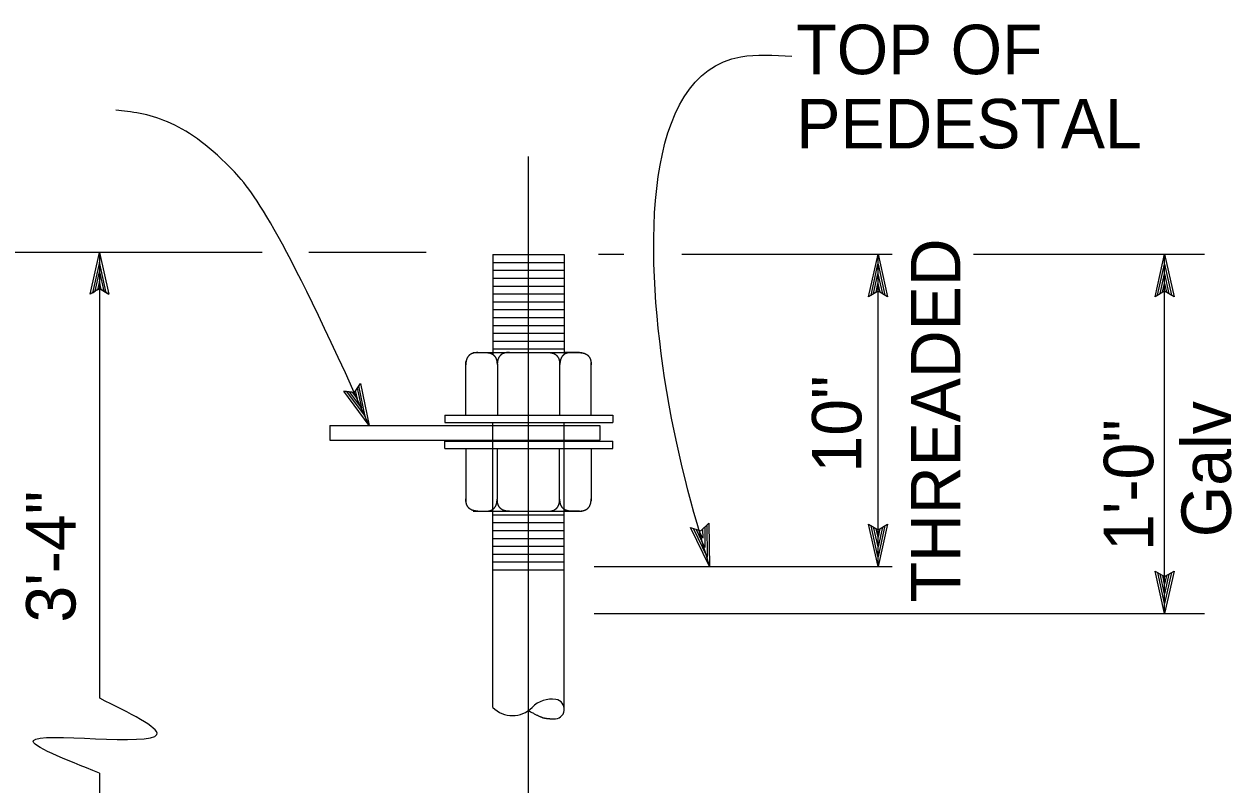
# Model space of a CAD drawing. Extents: x -894 to 866, y -476 to 714.
# Drawn here: x -659.5 to -489.9, y 104.7 to 212.2 of the extents above; entities that cross this region are included whole.
import ezdxf

# ---------------------------------------------------------------- set-up
doc = ezdxf.new("R2010")
doc.units = 0
for name, color, linetype in [('56 Stage 3 Anno', 7, 'Continuous'), ('57 Undefined', 7, 'Continuous'), ('60 Nongeo Data', 7, 'Continuous')]:
    doc.layers.add(name, color=color, linetype=linetype)

msp = doc.modelspace()

# ---------------------------------------------------------------- linework, layer by layer
at = {"layer": '56 Stage 3 Anno'}
for p, q in [((-588.04, 27.68), (-588.04, 193.5)), ((-625.74, 179.9), (-786.56, 179.9)), ((-648.77, 179.9), (-648.77, 179.9)), ((-648.77, 179.9), (-648.77, 116.84)), ((-602.54, 179.9), (-619.14, 179.9)), ((-578.14, 179.65), (-574.54, 179.65)), ((-566.32, 179.65), (-536.56, 179.65)), ((-539.91, 173.65), (-538.57, 179.65)), ((-539.56, 173.87), (-538.58, 178.27)), ((-538.57, 135.48), (-538.57, 179.65)), ((-538.57, 179.65), (-538.57, 179.65)), ((-538.57, 179.65), (-537.24, 173.65)), ((-538.57, 178.26), (-537.6, 173.88)), ((-525.03, 179.65), (-492.37, 179.65)), ((-499.34, 173.65), (-498, 179.65)), ((-498.99, 173.87), (-498, 178.27)), ((-498, 128.84), (-498, 179.65)), ((-498, 179.65), (-498, 179.65)), ((-498, 179.65), (-496.67, 173.65)), ((-498, 178.26), (-497.03, 173.88)), ((-539.2, 174.1), (-538.58, 176.89)), ((-538.58, 176.89), (-537.95, 174.06)), ((-498.63, 174.1), (-498, 176.89)), ((-498, 176.89), (-497.38, 174.06)), ((-538.85, 174.28), (-538.58, 175.51)), ((-538.58, 175.51), (-538.31, 174.3)), ((-498.28, 174.28), (-498, 175.51)), ((-498, 175.51), (-497.74, 174.3)), ((-650.09, 174), (-650.09, 174)), ((-647.46, 174), (-647.46, 174)), ((-538.57, 174.45), (-539.91, 173.65)), ((-539.91, 173.65), (-539.91, 173.65)), ((-537.24, 173.65), (-538.57, 174.45)), ((-537.24, 173.65), (-537.24, 173.65)), ((-498, 174.45), (-499.34, 173.65)), ((-499.34, 173.65), (-499.34, 173.65)), ((-496.67, 173.65), (-498, 174.45)), ((-496.67, 173.65), (-496.67, 173.65)), ((-611.81, 161.36), (-611.81, 161.36)), ((-614.2, 160.29), (-614.2, 160.29)), ((-610.59, 155.43), (-610.59, 155.43)), ((-562.42, 135.48), (-565.11, 141.01)), ((-565.11, 141.01), (-565.11, 141.01)), ((-565.11, 141.01), (-563.63, 140.54)), ((-562.75, 136.83), (-564.7, 140.86)), ((-563.06, 138.17), (-564.33, 140.77)), ((-563.63, 140.54), (-562.51, 141.63)), ((-563.4, 140.77), (-563.38, 139.51)), ((-563.1, 141.02), (-563.06, 138.17)), ((-562.81, 141.33), (-562.74, 136.82)), ((-562.51, 141.63), (-562.51, 141.63)), ((-562.51, 141.63), (-562.42, 135.48)), ((-538.57, 135.48), (-539.9, 141.48)), ((-539.9, 141.48), (-539.9, 141.48)), ((-539.9, 141.48), (-538.57, 140.68)), ((-538.58, 136.87), (-539.55, 141.25)), ((-538.57, 138.24), (-539.2, 141.07)), ((-538.57, 139.62), (-538.84, 140.83)), ((-538.57, 140.68), (-537.23, 141.48)), ((-537.23, 141.48), (-538.57, 135.48)), ((-537.59, 141.26), (-538.57, 136.86)), ((-537.95, 141.03), (-538.57, 138.24)), ((-538.3, 140.85), (-538.57, 139.62)), ((-537.23, 141.48), (-537.23, 141.48)), ((-563.38, 139.51), (-563.92, 140.63)), ((-578.75, 135.48), (-536.56, 135.48)), ((-562.42, 135.48), (-562.42, 135.48)), ((-538.57, 135.48), (-538.57, 135.48)), ((-498, 128.84), (-499.33, 134.84)), ((-499.33, 134.84), (-499.33, 134.84)), ((-499.33, 134.84), (-498, 134.04)), ((-498, 130.23), (-498.97, 134.61)), ((-498, 131.6), (-498.62, 134.43)), ((-498, 132.99), (-498.27, 134.19)), ((-498, 134.04), (-496.66, 134.84)), ((-496.66, 134.84), (-498, 128.84)), ((-497.02, 134.62), (-498, 130.22)), ((-497.38, 134.39), (-498, 131.6)), ((-497.72, 134.22), (-498, 132.99)), ((-496.66, 134.84), (-496.66, 134.84)), ((-578.75, 128.84), (-492.37, 128.84)), ((-498, 128.84), (-498, 128.84)), ((-648.77, 106.26), (-648.77, 78.95))]:
    msp.add_line(p, q, dxfattribs=at)
for points in [[(-650.09, 174), (-648.77, 179.9), (-647.46, 174), (-647.81, 174.21), (-648.77, 178.54), (-649.74, 174.21), (-649.39, 174.42), (-648.77, 177.19), (-648.16, 174.42), (-648.51, 174.63), (-648.77, 175.83), (-649.04, 174.62), (-648.77, 174.79), (-647.46, 174), (-648.77, 174.79)], [(-611.81, 161.36), (-610.59, 155.43), (-614.2, 160.29), (-613.8, 160.24), (-611.16, 156.68), (-612.04, 161.03), (-612.27, 160.7), (-611.7, 157.92), (-613.39, 160.19), (-612.99, 160.14), (-612.26, 159.16), (-612.51, 160.36), (-612.69, 160.1), (-614.2, 160.29), (-612.69, 160.1)]]:
    msp.add_lwpolyline(points, close=True, dxfattribs=at)
for points in [[(-562.42, 135.48), (-568.77, 162.16), (-557.98, 207.59), (-550.79, 207.69)], [(-648.77, 106.26), (-658.12, 110.87), (-640.63, 111.72), (-648.74, 116.84)]]:
    msp.add_spline(points, degree=3, dxfattribs=at)
msp.add_open_spline([(-610.59, 155.43), (-623.43, 184.01), (-630.62, 193.26), (-639.35, 199.23), (-644.34, 199.83), (-646.45, 200.02)], degree=3, dxfattribs=at)
at = {"layer": '60 Nongeo Data'}
for p, q in [((-593.11, 179.62), (-593.11, 165.49)), ((-593.11, 179.62), (-582.98, 179.62)), ((-593.11, 178.51), (-582.98, 178.51)), ((-582.98, 179.62), (-582.98, 165.49)), ((-593.11, 177.39), (-582.98, 177.39)), ((-593.11, 176.28), (-582.98, 176.28)), ((-593.11, 175.16), (-582.98, 175.16)), ((-593.11, 174.05), (-582.98, 174.05)), ((-593.11, 172.93), (-582.98, 172.93)), ((-593.11, 171.82), (-582.98, 171.82)), ((-593.11, 170.71), (-582.98, 170.71)), ((-593.11, 169.59), (-582.98, 169.59)), ((-593.11, 168.48), (-582.98, 168.48)), ((-593.11, 167.36), (-582.98, 167.36)), ((-593.11, 166.25), (-582.98, 166.25)), ((-595.87, 165.74), (-580.49, 165.74)), ((-595.26, 165.77), (-593.1, 165.77)), ((-593.1, 165.77), (-580.54, 165.77)), ((-580.83, 165.77), (-582.98, 165.77)), ((-596.91, 156.87), (-596.91, 164.48)), ((-592.45, 164.1), (-592.45, 156.87)), ((-583.63, 164), (-583.63, 156.87)), ((-579.18, 156.87), (-579.18, 164.3)), ((-599.87, 156.87), (-576.11, 156.87)), ((-599.87, 156.87), (-599.87, 155.83)), ((-576.11, 156.87), (-576.11, 155.83)), ((-616.16, 155.43), (-577.94, 155.43)), ((-616.16, 155.43), (-616.16, 153.35)), ((-599.87, 155.83), (-576.11, 155.83)), ((-593.11, 115.54), (-593.11, 155.83)), ((-582.98, 115.29), (-582.98, 155.83)), ((-577.94, 155.43), (-577.94, 153.35)), ((-616.16, 153.35), (-577.94, 153.35)), ((-599.87, 153.23), (-576.11, 153.23)), ((-599.87, 152.19), (-599.87, 153.23)), ((-576.11, 152.19), (-576.11, 153.23)), ((-599.87, 152.19), (-576.11, 152.19)), ((-596.91, 152.19), (-596.91, 144.58)), ((-592.45, 144.96), (-592.45, 152.19)), ((-583.63, 145.06), (-583.63, 152.19)), ((-579.18, 152.19), (-579.18, 144.76)), ((-595.87, 143.31), (-580.49, 143.31)), ((-595.26, 143.29), (-593.1, 143.29)), ((-593.11, 142.81), (-582.98, 142.81)), ((-593.1, 143.29), (-580.54, 143.29)), ((-580.83, 143.29), (-582.98, 143.29)), ((-593.11, 141.69), (-582.98, 141.69)), ((-593.11, 140.58), (-582.98, 140.58)), ((-593.11, 139.46), (-582.98, 139.46)), ((-593.11, 138.35), (-582.98, 138.35)), ((-593.11, 137.24), (-582.98, 137.24)), ((-593.11, 136.12), (-582.98, 136.12)), ((-593.11, 135.01), (-582.98, 135.01))]:
    msp.add_line(p, q, dxfattribs=at)
for centre, radius, start, end in [((-590.31, 118.34), 3.95, 225, 315), ((-584.74, 112.8), 3.91, 81.653, 135.3504), ((-584.36, 115.29), 1.39, 264.3682, 82.0485)]:
    msp.add_arc(centre, radius, start, end, dxfattribs=at)
for points in [[(-595.19, 165.74), (-595.26, 165.74), (-595.32, 165.74), (-595.38, 165.74), (-595.45, 165.73), (-595.51, 165.73), (-595.57, 165.72), (-595.62, 165.71), (-595.68, 165.7), (-595.74, 165.69), (-595.79, 165.68), (-595.84, 165.67), (-595.89, 165.65), (-595.94, 165.64), (-595.99, 165.62), (-596.04, 165.6), (-596.09, 165.58), (-596.13, 165.56), (-596.17, 165.54), (-596.22, 165.51), (-596.26, 165.49), (-596.3, 165.46), (-596.34, 165.44), (-596.38, 165.41), (-596.41, 165.38), (-596.45, 165.35), (-596.48, 165.31), (-596.51, 165.28), (-596.54, 165.24), (-596.57, 165.21), (-596.6, 165.17), (-596.63, 165.13), (-596.66, 165.09), (-596.68, 165.05), (-596.7, 165.01), (-596.73, 164.96), (-596.75, 164.92), (-596.77, 164.87), (-596.79, 164.83), (-596.8, 164.78), (-596.82, 164.73), (-596.83, 164.68), (-596.85, 164.62), (-596.86, 164.57), (-596.87, 164.51), (-596.88, 164.46), (-596.89, 164.4), (-596.89, 164.34), (-596.9, 164.28), (-596.9, 164.22), (-596.91, 164.15), (-596.91, 164.09), (-596.91, 164.02)], [(-594.21, 165.77), (-594.14, 165.76), (-594.08, 165.76), (-594.02, 165.76), (-593.96, 165.75), (-593.89, 165.75), (-593.84, 165.74), (-593.78, 165.73), (-593.72, 165.72), (-593.67, 165.71), (-593.61, 165.7), (-593.56, 165.69), (-593.51, 165.67), (-593.46, 165.66), (-593.41, 165.64), (-593.36, 165.62), (-593.31, 165.6), (-593.27, 165.58), (-593.22, 165.56), (-593.18, 165.54), (-593.14, 165.51), (-593.1, 165.49), (-593.06, 165.46), (-593.02, 165.43), (-592.99, 165.4), (-592.95, 165.37), (-592.92, 165.33), (-592.89, 165.3), (-592.86, 165.27), (-592.83, 165.23), (-592.8, 165.19), (-592.77, 165.15), (-592.74, 165.11), (-592.72, 165.07), (-592.7, 165.03), (-592.67, 164.99), (-592.65, 164.94), (-592.63, 164.89), (-592.61, 164.85), (-592.6, 164.8), (-592.58, 164.75), (-592.57, 164.7), (-592.55, 164.64), (-592.54, 164.59), (-592.53, 164.53), (-592.52, 164.48), (-592.51, 164.42), (-592.51, 164.36), (-592.5, 164.3), (-592.5, 164.24), (-592.49, 164.17), (-592.49, 164.11), (-592.49, 164.04)], [(-590.74, 165.77), (-590.8, 165.76), (-590.87, 165.76), (-590.93, 165.76), (-590.99, 165.75), (-591.05, 165.75), (-591.11, 165.74), (-591.17, 165.73), (-591.23, 165.72), (-591.28, 165.71), (-591.34, 165.7), (-591.39, 165.69), (-591.44, 165.67), (-591.49, 165.66), (-591.54, 165.64), (-591.59, 165.62), (-591.63, 165.6), (-591.68, 165.58), (-591.72, 165.56), (-591.77, 165.54), (-591.81, 165.51), (-591.85, 165.49), (-591.89, 165.46), (-591.93, 165.43), (-591.96, 165.4), (-592, 165.37), (-592.03, 165.33), (-592.06, 165.3), (-592.09, 165.27), (-592.12, 165.23), (-592.15, 165.19), (-592.18, 165.15), (-592.21, 165.11), (-592.23, 165.07), (-592.25, 165.03), (-592.28, 164.99), (-592.3, 164.94), (-592.32, 164.89), (-592.33, 164.85), (-592.35, 164.8), (-592.37, 164.75), (-592.38, 164.7), (-592.4, 164.64), (-592.41, 164.59), (-592.42, 164.53), (-592.43, 164.48), (-592.44, 164.42), (-592.44, 164.36), (-592.45, 164.3), (-592.45, 164.24), (-592.46, 164.17), (-592.46, 164.11), (-592.46, 164.04)], [(-585.35, 165.77), (-585.28, 165.76), (-585.22, 165.76), (-585.16, 165.76), (-585.09, 165.75), (-585.03, 165.75), (-584.97, 165.74), (-584.92, 165.73), (-584.86, 165.72), (-584.8, 165.71), (-584.75, 165.7), (-584.7, 165.69), (-584.65, 165.67), (-584.6, 165.66), (-584.55, 165.64), (-584.5, 165.62), (-584.45, 165.6), (-584.41, 165.58), (-584.36, 165.56), (-584.32, 165.54), (-584.28, 165.51), (-584.24, 165.49), (-584.2, 165.46), (-584.16, 165.43), (-584.13, 165.4), (-584.09, 165.37), (-584.06, 165.33), (-584.03, 165.3), (-583.99, 165.27), (-583.96, 165.23), (-583.94, 165.19), (-583.91, 165.15), (-583.88, 165.11), (-583.86, 165.07), (-583.84, 165.03), (-583.81, 164.99), (-583.79, 164.94), (-583.77, 164.89), (-583.75, 164.85), (-583.74, 164.8), (-583.72, 164.75), (-583.71, 164.7), (-583.69, 164.64), (-583.68, 164.59), (-583.67, 164.53), (-583.66, 164.48), (-583.65, 164.42), (-583.64, 164.36), (-583.64, 164.3), (-583.63, 164.24), (-583.63, 164.17), (-583.63, 164.11), (-583.63, 164.04)], [(-581.88, 165.77), (-581.94, 165.76), (-582.01, 165.76), (-582.07, 165.76), (-582.13, 165.75), (-582.19, 165.75), (-582.25, 165.74), (-582.31, 165.73), (-582.37, 165.72), (-582.42, 165.71), (-582.48, 165.7), (-582.53, 165.69), (-582.58, 165.67), (-582.63, 165.66), (-582.68, 165.64), (-582.73, 165.62), (-582.77, 165.6), (-582.82, 165.58), (-582.86, 165.56), (-582.9, 165.54), (-582.95, 165.51), (-582.99, 165.49), (-583.03, 165.46), (-583.06, 165.43), (-583.1, 165.4), (-583.13, 165.37), (-583.17, 165.33), (-583.2, 165.3), (-583.23, 165.27), (-583.26, 165.23), (-583.29, 165.19), (-583.32, 165.15), (-583.34, 165.11), (-583.37, 165.07), (-583.39, 165.03), (-583.41, 164.99), (-583.43, 164.94), (-583.45, 164.89), (-583.47, 164.85), (-583.49, 164.8), (-583.51, 164.75), (-583.52, 164.7), (-583.53, 164.64), (-583.55, 164.59), (-583.56, 164.53), (-583.57, 164.48), (-583.57, 164.42), (-583.58, 164.36), (-583.59, 164.3), (-583.59, 164.24), (-583.6, 164.17), (-583.6, 164.11), (-583.6, 164.04)], [(-580.9, 165.74), (-580.83, 165.74), (-580.77, 165.74), (-580.7, 165.74), (-580.64, 165.73), (-580.58, 165.73), (-580.52, 165.72), (-580.46, 165.71), (-580.41, 165.7), (-580.35, 165.69), (-580.3, 165.68), (-580.25, 165.67), (-580.19, 165.65), (-580.14, 165.64), (-580.1, 165.62), (-580.05, 165.6), (-580, 165.58), (-579.96, 165.56), (-579.91, 165.54), (-579.87, 165.51), (-579.83, 165.49), (-579.79, 165.46), (-579.75, 165.44), (-579.71, 165.41), (-579.68, 165.38), (-579.64, 165.35), (-579.61, 165.31), (-579.57, 165.28), (-579.54, 165.24), (-579.51, 165.21), (-579.48, 165.17), (-579.46, 165.13), (-579.43, 165.09), (-579.41, 165.05), (-579.38, 165.01), (-579.36, 164.96), (-579.34, 164.92), (-579.32, 164.87), (-579.3, 164.83), (-579.28, 164.78), (-579.27, 164.73), (-579.25, 164.68), (-579.24, 164.62), (-579.23, 164.57), (-579.22, 164.51), (-579.21, 164.46), (-579.2, 164.4), (-579.19, 164.34), (-579.19, 164.28), (-579.18, 164.22), (-579.18, 164.15), (-579.18, 164.09), (-579.18, 164.02)], [(-595.19, 143.31), (-595.26, 143.31), (-595.32, 143.31), (-595.38, 143.32), (-595.45, 143.32), (-595.51, 143.33), (-595.57, 143.34), (-595.62, 143.34), (-595.68, 143.35), (-595.74, 143.36), (-595.79, 143.38), (-595.84, 143.39), (-595.89, 143.4), (-595.94, 143.42), (-595.99, 143.44), (-596.04, 143.46), (-596.09, 143.48), (-596.13, 143.5), (-596.17, 143.52), (-596.22, 143.54), (-596.26, 143.57), (-596.3, 143.59), (-596.34, 143.62), (-596.38, 143.65), (-596.41, 143.68), (-596.45, 143.71), (-596.48, 143.74), (-596.51, 143.78), (-596.54, 143.81), (-596.57, 143.85), (-596.6, 143.88), (-596.63, 143.92), (-596.66, 143.96), (-596.68, 144), (-596.7, 144.05), (-596.73, 144.09), (-596.75, 144.14), (-596.77, 144.18), (-596.79, 144.23), (-596.8, 144.28), (-596.82, 144.33), (-596.83, 144.38), (-596.85, 144.43), (-596.86, 144.49), (-596.87, 144.54), (-596.88, 144.6), (-596.89, 144.66), (-596.89, 144.72), (-596.9, 144.78), (-596.9, 144.84), (-596.91, 144.9), (-596.91, 144.97), (-596.91, 145.03)], [(-594.21, 143.29), (-594.14, 143.29), (-594.08, 143.29), (-594.02, 143.3), (-593.96, 143.3), (-593.89, 143.31), (-593.84, 143.31), (-593.78, 143.32), (-593.72, 143.33), (-593.67, 143.34), (-593.61, 143.35), (-593.56, 143.37), (-593.51, 143.38), (-593.46, 143.4), (-593.41, 143.41), (-593.36, 143.43), (-593.31, 143.45), (-593.27, 143.47), (-593.22, 143.5), (-593.18, 143.52), (-593.14, 143.54), (-593.1, 143.57), (-593.06, 143.6), (-593.02, 143.63), (-592.99, 143.66), (-592.95, 143.69), (-592.92, 143.72), (-592.89, 143.75), (-592.86, 143.79), (-592.83, 143.82), (-592.8, 143.86), (-592.77, 143.9), (-592.74, 143.94), (-592.72, 143.98), (-592.7, 144.03), (-592.67, 144.07), (-592.65, 144.11), (-592.63, 144.16), (-592.61, 144.21), (-592.6, 144.26), (-592.58, 144.31), (-592.57, 144.36), (-592.55, 144.41), (-592.54, 144.47), (-592.53, 144.52), (-592.52, 144.58), (-592.51, 144.64), (-592.51, 144.7), (-592.5, 144.76), (-592.5, 144.82), (-592.49, 144.88), (-592.49, 144.95), (-592.49, 145.01)], [(-590.74, 143.29), (-590.8, 143.29), (-590.87, 143.29), (-590.93, 143.3), (-590.99, 143.3), (-591.05, 143.31), (-591.11, 143.31), (-591.17, 143.32), (-591.23, 143.33), (-591.28, 143.34), (-591.34, 143.35), (-591.39, 143.37), (-591.44, 143.38), (-591.49, 143.4), (-591.54, 143.41), (-591.59, 143.43), (-591.63, 143.45), (-591.68, 143.47), (-591.72, 143.5), (-591.77, 143.52), (-591.81, 143.54), (-591.85, 143.57), (-591.89, 143.6), (-591.93, 143.63), (-591.96, 143.66), (-592, 143.69), (-592.03, 143.72), (-592.06, 143.75), (-592.09, 143.79), (-592.12, 143.82), (-592.15, 143.86), (-592.18, 143.9), (-592.21, 143.94), (-592.23, 143.98), (-592.25, 144.03), (-592.28, 144.07), (-592.3, 144.11), (-592.32, 144.16), (-592.33, 144.21), (-592.35, 144.26), (-592.37, 144.31), (-592.38, 144.36), (-592.4, 144.41), (-592.41, 144.47), (-592.42, 144.52), (-592.43, 144.58), (-592.44, 144.64), (-592.44, 144.7), (-592.45, 144.76), (-592.45, 144.82), (-592.46, 144.88), (-592.46, 144.95), (-592.46, 145.01)], [(-585.35, 143.29), (-585.28, 143.29), (-585.22, 143.29), (-585.16, 143.3), (-585.09, 143.3), (-585.03, 143.31), (-584.97, 143.31), (-584.92, 143.32), (-584.86, 143.33), (-584.8, 143.34), (-584.75, 143.35), (-584.7, 143.37), (-584.65, 143.38), (-584.6, 143.4), (-584.55, 143.41), (-584.5, 143.43), (-584.45, 143.45), (-584.41, 143.47), (-584.36, 143.5), (-584.32, 143.52), (-584.28, 143.54), (-584.24, 143.57), (-584.2, 143.6), (-584.16, 143.63), (-584.13, 143.66), (-584.09, 143.69), (-584.06, 143.72), (-584.03, 143.75), (-583.99, 143.79), (-583.96, 143.82), (-583.94, 143.86), (-583.91, 143.9), (-583.88, 143.94), (-583.86, 143.98), (-583.84, 144.03), (-583.81, 144.07), (-583.79, 144.11), (-583.77, 144.16), (-583.75, 144.21), (-583.74, 144.26), (-583.72, 144.31), (-583.71, 144.36), (-583.69, 144.41), (-583.68, 144.47), (-583.67, 144.52), (-583.66, 144.58), (-583.65, 144.64), (-583.64, 144.7), (-583.64, 144.76), (-583.63, 144.82), (-583.63, 144.88), (-583.63, 144.95), (-583.63, 145.01)], [(-581.88, 143.29), (-581.94, 143.29), (-582.01, 143.29), (-582.07, 143.3), (-582.13, 143.3), (-582.19, 143.31), (-582.25, 143.31), (-582.31, 143.32), (-582.37, 143.33), (-582.42, 143.34), (-582.48, 143.35), (-582.53, 143.37), (-582.58, 143.38), (-582.63, 143.4), (-582.68, 143.41), (-582.73, 143.43), (-582.77, 143.45), (-582.82, 143.47), (-582.86, 143.5), (-582.9, 143.52), (-582.95, 143.54), (-582.99, 143.57), (-583.03, 143.6), (-583.06, 143.63), (-583.1, 143.66), (-583.13, 143.69), (-583.17, 143.72), (-583.2, 143.75), (-583.23, 143.79), (-583.26, 143.82), (-583.29, 143.86), (-583.32, 143.9), (-583.34, 143.94), (-583.37, 143.98), (-583.39, 144.03), (-583.41, 144.07), (-583.43, 144.11), (-583.45, 144.16), (-583.47, 144.21), (-583.49, 144.26), (-583.51, 144.31), (-583.52, 144.36), (-583.53, 144.41), (-583.55, 144.47), (-583.56, 144.52), (-583.57, 144.58), (-583.57, 144.64), (-583.58, 144.7), (-583.59, 144.76), (-583.59, 144.82), (-583.6, 144.88), (-583.6, 144.95), (-583.6, 145.01)], [(-580.9, 143.31), (-580.83, 143.31), (-580.77, 143.31), (-580.7, 143.32), (-580.64, 143.32), (-580.58, 143.33), (-580.52, 143.34), (-580.46, 143.34), (-580.41, 143.35), (-580.35, 143.36), (-580.3, 143.38), (-580.25, 143.39), (-580.19, 143.4), (-580.14, 143.42), (-580.1, 143.44), (-580.05, 143.46), (-580, 143.48), (-579.96, 143.5), (-579.91, 143.52), (-579.87, 143.54), (-579.83, 143.57), (-579.79, 143.59), (-579.75, 143.62), (-579.71, 143.65), (-579.68, 143.68), (-579.64, 143.71), (-579.61, 143.74), (-579.57, 143.78), (-579.54, 143.81), (-579.51, 143.85), (-579.48, 143.88), (-579.46, 143.92), (-579.43, 143.96), (-579.41, 144), (-579.38, 144.05), (-579.36, 144.09), (-579.34, 144.14), (-579.32, 144.18), (-579.3, 144.23), (-579.28, 144.28), (-579.27, 144.33), (-579.25, 144.38), (-579.24, 144.43), (-579.23, 144.49), (-579.22, 144.54), (-579.21, 144.6), (-579.2, 144.66), (-579.19, 144.72), (-579.19, 144.78), (-579.18, 144.84), (-579.18, 144.9), (-579.18, 144.97), (-579.18, 145.03)]]:
    msp.add_spline(points, degree=3, dxfattribs=at)
msp.add_open_spline([(-588.04, 115.1), (-586.96, 114.5), (-586.01, 114.06), (-585.23, 113.96), (-584.5, 113.91)], degree=2, dxfattribs=at)

# ---------------------------------------------------------------- texts
at = {"layer": '57 Undefined'}
for s, p in [('TOP OF', (-550.13, 205.13)), ('PEDESTAL', (-550.13, 194.63))]:
    msp.add_text(s, height=7, dxfattribs=at).set_placement(p)
for s, p in [('THREADED', (-526.92, 130.4)), ('10"', (-540.92, 148.77)), ('Galv', (-488.61, 139.62)), ('1\'-0"', (-499.61, 137.68)), ('3\'-4"', (-652.16, 127.55))]:
    msp.add_text(s, height=7, rotation=90, dxfattribs=at).set_placement(p)

doc.saveas('drawing.dxf')
